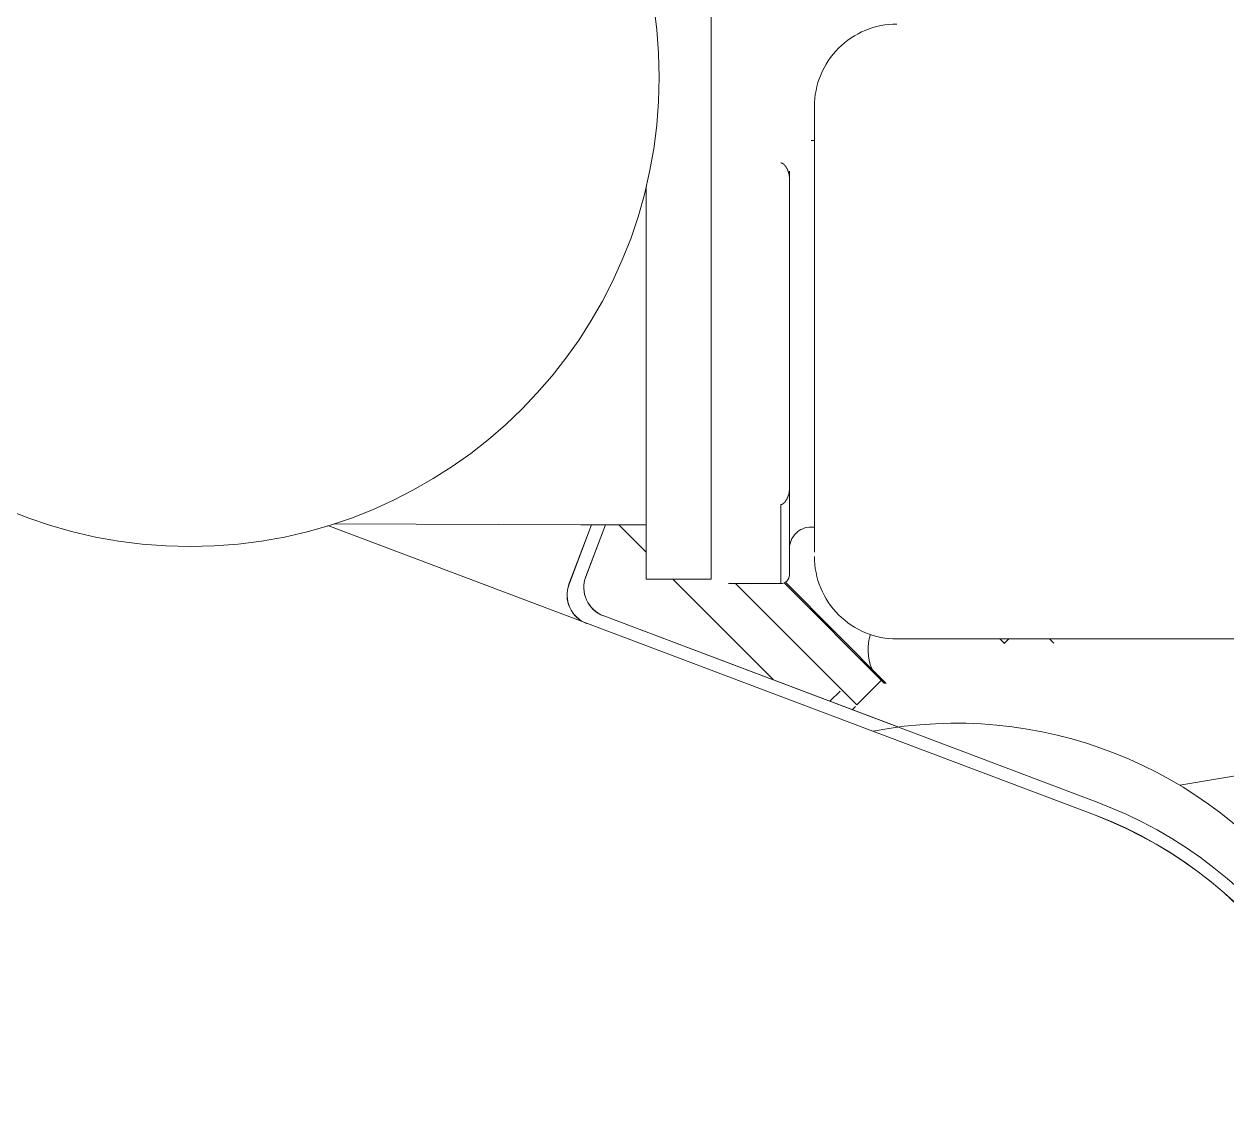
# Model space of a CAD drawing. Header units: millimetres. Extents: x 5194 to 16594, y 329 to 7592.
# Drawn here: x 11238.8 to 11515.8, y 3359.6 to 3610.5 of the extents above; entities that cross this region are included whole.
import ezdxf

# ---------------------------------------------------------------- set-up
doc = ezdxf.new("R2010")
doc.units = ezdxf.units.MM
doc.header["$MEASUREMENT"] = 0
doc.layers.add('PDF_Geometry', color=7, linetype='Continuous', true_color=0x231f20)

msp = doc.modelspace()

# ---------------------------------------------------------------- linework, layer by layer
at = {"layer": 'PDF_Geometry', "color": 0, "lineweight": 9}
for p, q in [((11397.04, 3482.68), (11397.04, 3714.67)), ((11420.81, 3591.44), (11420.81, 3488.91)), ((11420.06, 3583.68), (11420.8, 3583.68)), ((11413.07, 3578.48), (11413.05, 3578.48)), ((11413.12, 3578.48), (11413.07, 3578.48)), ((11413.16, 3578.48), (11413.12, 3578.48)), ((11413.19, 3578.48), (11413.16, 3578.48)), ((11413.21, 3578.48), (11413.19, 3578.48)), ((11413.23, 3578.48), (11413.21, 3578.48)), ((11413.23, 3578.45), (11413.23, 3578.48)), ((11413.25, 3578.45), (11413.23, 3578.45)), ((11413.28, 3578.45), (11413.25, 3578.45)), ((11413.3, 3578.45), (11413.28, 3578.45)), ((11413.3, 3578.43), (11413.3, 3578.45)), ((11413.34, 3578.43), (11413.3, 3578.43)), ((11413.34, 3578.41), (11413.34, 3578.43)), ((11413.37, 3578.41), (11413.34, 3578.41)), ((11413.39, 3578.41), (11413.37, 3578.41)), ((11413.41, 3578.41), (11413.39, 3578.41)), ((11413.43, 3578.41), (11413.41, 3578.41)), ((11413.43, 3578.39), (11413.43, 3578.41)), ((11413.46, 3578.39), (11413.43, 3578.39)), ((11413.46, 3578.36), (11413.46, 3578.39)), ((11413.48, 3578.36), (11413.46, 3578.36)), ((11413.48, 3578.34), (11413.48, 3578.36)), ((11413.52, 3578.34), (11413.48, 3578.34)), ((11413.55, 3578.34), (11413.52, 3578.34)), ((11413.57, 3578.32), (11413.55, 3578.34)), ((11413.57, 3578.3), (11413.57, 3578.32)), ((11413.59, 3578.3), (11413.57, 3578.3)), ((11413.61, 3578.3), (11413.59, 3578.3)), ((11413.61, 3578.27), (11413.61, 3578.3)), ((11413.64, 3578.27), (11413.61, 3578.27)), ((11413.64, 3578.25), (11413.64, 3578.27)), ((11413.68, 3578.25), (11413.64, 3578.25)), ((11413.68, 3578.23), (11413.68, 3578.25)), ((11413.68, 3578.21), (11413.68, 3578.23)), ((11413.7, 3578.21), (11413.68, 3578.21)), ((11413.73, 3578.21), (11413.7, 3578.21)), ((11413.73, 3578.18), (11413.73, 3578.21)), ((11413.75, 3578.18), (11413.73, 3578.18)), ((11413.75, 3578.16), (11413.75, 3578.18)), ((11413.77, 3578.16), (11413.75, 3578.16)), ((11413.79, 3578.14), (11413.77, 3578.16)), ((11413.79, 3578.12), (11413.79, 3578.14)), ((11413.82, 3578.12), (11413.79, 3578.12)), ((11413.82, 3578.09), (11413.82, 3578.12)), ((11413.86, 3578.09), (11413.82, 3578.09)), ((11413.86, 3578.07), (11413.86, 3578.09)), ((11413.88, 3578.07), (11413.86, 3578.07)), ((11413.88, 3578.05), (11413.88, 3578.07)), ((11413.88, 3578.03), (11413.88, 3578.05)), ((11413.91, 3578.03), (11413.88, 3578.03)), ((11413.91, 3578), (11413.91, 3578.03)), ((11413.93, 3578), (11413.91, 3578)), ((11413.93, 3577.98), (11413.93, 3578)), ((11413.95, 3577.98), (11413.93, 3577.98)), ((11413.95, 3577.96), (11413.95, 3577.98)), ((11413.97, 3577.96), (11413.95, 3577.96)), ((11413.97, 3577.94), (11413.97, 3577.96)), ((11414, 3577.94), (11413.97, 3577.94)), ((11414, 3577.91), (11414, 3577.94)), ((11414, 3577.89), (11414, 3577.91)), ((11414.04, 3577.89), (11414, 3577.89)), ((11414.04, 3577.87), (11414.04, 3577.89)), ((11414.04, 3577.85), (11414.04, 3577.87)), ((11414.06, 3577.85), (11414.04, 3577.85)), ((11414.09, 3577.85), (11414.06, 3577.85)), ((11414.09, 3577.82), (11414.09, 3577.85)), ((11414.09, 3577.8), (11414.09, 3577.82)), ((11414.11, 3577.8), (11414.09, 3577.8)), ((11414.11, 3577.78), (11414.11, 3577.8)), ((11414.13, 3577.78), (11414.11, 3577.78)), ((11414.13, 3577.76), (11414.13, 3577.78)), ((11414.13, 3577.73), (11414.13, 3577.76)), ((11414.15, 3577.73), (11414.13, 3577.73)), ((11414.15, 3577.71), (11414.15, 3577.73)), ((11414.18, 3577.71), (11414.15, 3577.71)), ((11414.18, 3577.69), (11414.18, 3577.71)), ((11414.18, 3577.67), (11414.18, 3577.69)), ((11414.22, 3577.67), (11414.18, 3577.67)), ((11414.22, 3577.65), (11414.22, 3577.67)), ((11414.22, 3577.62), (11414.22, 3577.65)), ((11414.22, 3577.6), (11414.22, 3577.62)), ((11414.27, 3577.6), (11414.22, 3577.6)), ((11414.27, 3577.58), (11414.27, 3577.6)), ((11414.27, 3577.56), (11414.27, 3577.58)), ((11414.27, 3577.53), (11414.27, 3577.56)), ((11414.29, 3577.53), (11414.27, 3577.53)), ((11414.31, 3577.53), (11414.29, 3577.53)), ((11414.31, 3577.51), (11414.31, 3577.53)), ((11414.31, 3577.49), (11414.31, 3577.51)), ((11414.31, 3577.47), (11414.31, 3577.49)), ((11414.33, 3577.47), (11414.31, 3577.47)), ((11414.33, 3577.44), (11414.33, 3577.47)), ((11414.36, 3577.44), (11414.33, 3577.44)), ((11414.36, 3577.42), (11414.36, 3577.44)), ((11414.36, 3577.4), (11414.36, 3577.42)), ((11414.36, 3577.38), (11414.36, 3577.4)), ((11414.4, 3577.38), (11414.36, 3577.38)), ((11414.4, 3577.35), (11414.4, 3577.38)), ((11414.4, 3577.33), (11414.4, 3577.35)), ((11414.4, 3577.31), (11414.4, 3577.33)), ((11414.45, 3577.31), (11414.4, 3577.31)), ((11414.45, 3577.29), (11414.45, 3577.31)), ((11414.45, 3577.26), (11414.45, 3577.29)), ((11414.45, 3577.24), (11414.45, 3577.26)), ((11414.47, 3577.24), (11414.45, 3577.24)), ((11414.47, 3577.22), (11414.47, 3577.24)), ((11414.49, 3577.22), (11414.47, 3577.22)), ((11414.49, 3577.2), (11414.49, 3577.22)), ((11414.49, 3577.17), (11414.49, 3577.2)), ((11414.49, 3577.15), (11414.49, 3577.17)), ((11414.51, 3577.15), (11414.49, 3577.15)), ((11414.51, 3577.13), (11414.51, 3577.15)), ((11414.54, 3577.11), (11414.51, 3577.13)), ((11414.54, 3577.08), (11414.54, 3577.11)), ((11414.54, 3577.06), (11414.54, 3577.08)), ((11414.56, 3577.06), (11414.54, 3577.06)), ((11414.56, 3577.04), (11414.56, 3577.06)), ((11414.56, 3577.02), (11414.56, 3577.04)), ((11414.58, 3577.02), (11414.56, 3577.02)), ((11414.58, 3576.99), (11414.58, 3577.02)), ((11414.58, 3576.97), (11414.58, 3576.99)), ((11414.58, 3576.95), (11414.58, 3576.97)), ((11414.6, 3576.95), (11414.58, 3576.95)), ((11414.6, 3576.93), (11414.6, 3576.95)), ((11414.6, 3576.9), (11414.6, 3576.93)), ((11414.6, 3576.88), (11414.6, 3576.9)), ((11414.63, 3576.88), (11414.6, 3576.88)), ((11414.63, 3576.86), (11414.63, 3576.88)), ((11414.65, 3576.86), (11414.63, 3576.86)), ((11414.65, 3576.84), (11414.65, 3576.86)), ((11414.65, 3576.81), (11414.65, 3576.84)), ((11414.65, 3576.79), (11414.65, 3576.81)), ((11414.67, 3576.79), (11414.65, 3576.79)), ((11414.67, 3576.77), (11414.67, 3576.79)), ((11414.67, 3576.75), (11414.67, 3576.77)), ((11414.69, 3576.75), (11414.67, 3576.75)), ((11414.69, 3576.72), (11414.69, 3576.75)), ((11414.69, 3576.7), (11414.69, 3576.72)), ((11414.69, 3576.68), (11414.69, 3576.7)), ((11414.69, 3576.66), (11414.69, 3576.68)), ((11414.72, 3576.66), (11414.69, 3576.66)), ((11414.72, 3576.63), (11414.72, 3576.66)), ((11414.72, 3576.61), (11414.72, 3576.63)), ((11414.74, 3576.61), (11414.72, 3576.61)), ((11414.74, 3576.59), (11414.74, 3576.61)), ((11414.74, 3576.57), (11414.74, 3576.59)), ((11414.74, 3576.54), (11414.74, 3576.57)), ((11414.74, 3576.52), (11414.74, 3576.54)), ((11414.78, 3576.52), (11414.74, 3576.52)), ((11414.78, 3576.5), (11414.78, 3576.52)), ((11414.78, 3576.48), (11414.78, 3576.5)), ((11414.78, 3576.45), (11414.78, 3576.48)), ((11414.78, 3576.43), (11414.78, 3576.45)), ((11414.81, 3576.43), (11414.78, 3576.43)), ((11414.81, 3576.41), (11414.81, 3576.43)), ((11414.81, 3576.39), (11414.81, 3576.41)), ((11414.83, 3576.39), (11414.81, 3576.39)), ((11414.83, 3576.36), (11414.83, 3576.39)), ((11414.83, 3576.34), (11414.83, 3576.36)), ((11414.83, 3576.32), (11414.83, 3576.34)), ((11414.83, 3576.3), (11414.83, 3576.32)), ((11414.85, 3576.3), (11414.83, 3576.3)), ((11414.85, 3576.27), (11414.85, 3576.3)), ((11414.85, 3576.25), (11414.85, 3576.27)), ((11414.87, 3576.23), (11414.85, 3576.25)), ((11414.87, 3576.21), (11414.87, 3576.23)), ((11414.87, 3576.18), (11414.87, 3576.21)), ((11414.87, 3576.16), (11414.87, 3576.18)), ((11414.87, 3576.14), (11414.87, 3576.16)), ((11414.87, 3576.12), (11414.87, 3576.14)), ((11414.9, 3576.12), (11414.87, 3576.12)), ((11414.9, 3576.09), (11414.9, 3576.12)), ((11414.9, 3576.07), (11414.9, 3576.09)), ((11414.92, 3576.07), (11414.9, 3576.07)), ((11414.92, 3576.05), (11414.92, 3576.07)), ((11414.92, 3576.03), (11414.92, 3576.05)), ((11414.92, 3576), (11414.92, 3576.03)), ((11414.92, 3575.98), (11414.92, 3576)), ((11414.92, 3575.96), (11414.92, 3575.98)), ((11414.92, 3575.94), (11414.92, 3575.96)), ((11414.96, 3575.94), (11414.92, 3575.94)), ((11414.96, 3575.91), (11414.96, 3575.94)), ((11414.96, 3575.89), (11414.96, 3575.91)), ((11414.96, 3575.87), (11414.96, 3575.89)), ((11414.96, 3575.85), (11414.96, 3575.87)), ((11414.96, 3575.82), (11414.96, 3575.85)), ((11414.96, 3575.8), (11414.96, 3575.82)), ((11414.99, 3575.8), (11414.96, 3575.8)), ((11414.99, 3575.78), (11414.99, 3575.8)), ((11414.99, 3575.76), (11414.99, 3575.78)), ((11414.99, 3575.73), (11414.99, 3575.76)), ((11414.99, 3575.71), (11414.99, 3575.73)), ((11414.99, 3575.69), (11414.99, 3575.71)), ((11415.01, 3575.69), (11414.99, 3575.69)), ((11415.01, 3575.67), (11415.01, 3575.69)), ((11415.05, 3576.54), (11415.05, 3576.57)), ((11382.07, 3571.68), (11382.07, 3572.9)), ((11382.07, 3572.9), (11382.07, 3482.67)), ((11415.01, 3575.51), (11415.01, 3575.53)), ((11415.03, 3575.51), (11415.01, 3575.51)), ((11415.03, 3575.49), (11415.03, 3575.51)), ((11415.03, 3575.46), (11415.03, 3575.49)), ((11415.03, 3575.44), (11415.03, 3575.46)), ((11415.03, 3575.42), (11415.03, 3575.44)), ((11415.03, 3575.4), (11415.03, 3575.42)), ((11415.03, 3575.37), (11415.03, 3575.4)), ((11415.05, 3575.37), (11415.03, 3575.37)), ((11415.05, 3575.35), (11415.05, 3575.37)), ((11415.05, 3575.33), (11415.05, 3575.35)), ((11415.08, 3575.33), (11415.05, 3575.33)), ((11415.05, 3575.01), (11415.05, 3575.04)), ((11415.05, 3503.32), (11415.05, 3575.01)), ((11415.08, 3575.31), (11415.08, 3575.33)), ((11415.08, 3575.01), (11415.08, 3575.04)), ((11415.08, 3574.99), (11415.08, 3575.02)), ((11415.08, 3574.54), (11415.08, 3574.57)), ((11415.1, 3574.54), (11415.08, 3574.54)), ((11415.08, 3573.04), (11415.08, 3573.06)), ((11415.08, 3573.06), (11415.1, 3573.06)), ((11415.1, 3574.52), (11415.1, 3574.54)), ((11415.1, 3573.06), (11415.1, 3573.08)), ((11415.05, 3572.41), (11415.05, 3572.43)), ((11415.05, 3572.43), (11415.08, 3572.43)), ((11415.05, 3571.62), (11415.05, 3571.64)), ((11415.08, 3572.43), (11415.08, 3572.45)), ((11415.05, 3506.75), (11415.05, 3506.72)), ((11415.05, 3505.94), (11415.05, 3505.91)), ((11415.05, 3505.91), (11415.08, 3505.91)), ((11415.08, 3505.91), (11415.08, 3505.89)), ((11415.08, 3505.33), (11415.08, 3505.31)), ((11415.08, 3505.31), (11415.1, 3505.31)), ((11415.1, 3503.81), (11415.08, 3503.78)), ((11415.08, 3503.78), (11415.08, 3503.76)), ((11415.08, 3503.76), (11415.08, 3503.74)), ((11415.08, 3503.74), (11415.08, 3503.72)), ((11415.08, 3503.72), (11415.08, 3503.69)), ((11415.08, 3503.69), (11415.08, 3503.67)), ((11415.08, 3503.67), (11415.08, 3503.65)), ((11415.1, 3505.31), (11415.1, 3505.28)), ((11415.1, 3504.59), (11415.1, 3504.56)), ((11415.1, 3504.57), (11415.1, 3504.55)), ((11415.1, 3504.55), (11415.1, 3504.53)), ((11415.1, 3503.99), (11415.1, 3503.96)), ((11415.1, 3503.96), (11415.1, 3503.94)), ((11415.1, 3503.94), (11415.1, 3503.92)), ((11415.1, 3503.92), (11415.1, 3503.9)), ((11415.1, 3503.9), (11415.1, 3503.87)), ((11415.1, 3503.87), (11415.1, 3503.85)), ((11415.1, 3503.85), (11415.1, 3503.83)), ((11415.1, 3503.83), (11415.1, 3503.81)), ((11414.27, 3500.78), (11414.27, 3500.8)), ((11414.27, 3500.8), (11414.29, 3500.8)), ((11414.27, 3500.76), (11414.27, 3500.78)), ((11414.29, 3500.8), (11414.29, 3500.83)), ((11414.29, 3500.83), (11414.32, 3500.83)), ((11414.32, 3500.85), (11414.32, 3500.87)), ((11414.32, 3500.87), (11414.34, 3500.87)), ((11414.32, 3500.83), (11414.32, 3500.85)), ((11414.34, 3500.89), (11414.36, 3500.92)), ((11414.34, 3500.87), (11414.34, 3500.89)), ((11414.36, 3500.94), (11414.36, 3500.96)), ((11414.36, 3500.96), (11414.41, 3500.96)), ((11414.36, 3500.92), (11414.36, 3500.94)), ((11414.41, 3501.03), (11414.41, 3501.05)), ((11414.41, 3501.05), (11414.45, 3501.05)), ((11414.41, 3501.01), (11414.41, 3501.03)), ((11414.41, 3500.98), (11414.41, 3501.01)), ((11414.41, 3500.96), (11414.41, 3500.98)), ((11414.45, 3501.07), (11414.45, 3501.1)), ((11414.45, 3501.1), (11414.47, 3501.1)), ((11414.45, 3501.05), (11414.45, 3501.07)), ((11414.47, 3501.19), (11414.47, 3501.21)), ((11414.47, 3501.21), (11414.5, 3501.21)), ((11414.47, 3501.16), (11414.47, 3501.19)), ((11414.47, 3501.14), (11414.47, 3501.16)), ((11414.47, 3501.12), (11414.47, 3501.14)), ((11414.47, 3501.1), (11414.47, 3501.12)), ((11414.5, 3501.21), (11414.5, 3501.23)), ((11414.5, 3501.23), (11414.52, 3501.23)), ((11414.52, 3501.28), (11414.52, 3501.3)), ((11414.52, 3501.3), (11414.54, 3501.3)), ((11414.52, 3501.25), (11414.52, 3501.28)), ((11414.52, 3501.23), (11414.52, 3501.25)), ((11414.54, 3501.3), (11414.54, 3501.32)), ((11414.54, 3501.32), (11414.56, 3501.32)), ((11414.56, 3501.37), (11414.56, 3501.39)), ((11414.56, 3501.39), (11414.61, 3501.39)), ((11414.56, 3501.34), (11414.56, 3501.37)), ((11414.56, 3501.32), (11414.56, 3501.34)), ((11414.61, 3501.46), (11414.61, 3501.48)), ((11414.61, 3501.48), (11414.63, 3501.48)), ((11414.61, 3501.43), (11414.61, 3501.46)), ((11414.61, 3501.41), (11414.61, 3501.43)), ((11414.61, 3501.39), (11414.61, 3501.41)), ((11414.63, 3501.48), (11414.63, 3501.5)), ((11414.63, 3501.5), (11414.65, 3501.5)), ((11414.65, 3501.57), (11414.65, 3501.59)), ((11414.65, 3501.59), (11414.68, 3501.59)), ((11414.65, 3501.55), (11414.65, 3501.57)), ((11414.65, 3501.52), (11414.65, 3501.55)), ((11414.65, 3501.5), (11414.65, 3501.52)), ((11414.68, 3501.59), (11414.68, 3501.61)), ((11414.68, 3501.61), (11414.7, 3501.61)), ((11414.7, 3501.68), (11414.7, 3501.7)), ((11414.7, 3501.7), (11414.72, 3501.7)), ((11414.7, 3501.66), (11414.7, 3501.68)), ((11414.7, 3501.64), (11414.7, 3501.66)), ((11414.7, 3501.61), (11414.7, 3501.64)), ((11414.72, 3501.73), (11414.72, 3501.75)), ((11414.72, 3501.75), (11414.74, 3501.75)), ((11414.72, 3501.7), (11414.72, 3501.73)), ((11414.74, 3501.79), (11414.74, 3501.82)), ((11414.74, 3501.82), (11414.79, 3501.82)), ((11414.74, 3501.77), (11414.74, 3501.79)), ((11414.74, 3501.75), (11414.74, 3501.77)), ((11414.79, 3501.88), (11414.79, 3501.91)), ((11414.79, 3501.91), (11414.81, 3501.91)), ((11414.79, 3501.86), (11414.79, 3501.88)), ((11414.79, 3501.84), (11414.79, 3501.86)), ((11414.79, 3501.82), (11414.79, 3501.84)), ((11414.81, 3501.95), (11414.81, 3501.97)), ((11414.81, 3501.97), (11414.83, 3501.97)), ((11414.81, 3501.93), (11414.81, 3501.95)), ((11414.81, 3501.91), (11414.81, 3501.93)), ((11414.83, 3502.04), (11414.83, 3502.06)), ((11414.83, 3502.06), (11414.86, 3502.06)), ((11414.83, 3502.02), (11414.83, 3502.04)), ((11414.83, 3502), (11414.83, 3502.02)), ((11414.83, 3501.97), (11414.83, 3502)), ((11414.86, 3502.11), (11414.86, 3502.13)), ((11414.86, 3502.13), (11414.88, 3502.13)), ((11414.86, 3502.09), (11414.86, 3502.11)), ((11414.86, 3502.06), (11414.86, 3502.09)), ((11414.88, 3502.2), (11414.88, 3502.22)), ((11414.88, 3502.22), (11414.9, 3502.22)), ((11414.88, 3502.18), (11414.88, 3502.2)), ((11414.88, 3502.15), (11414.88, 3502.18)), ((11414.88, 3502.13), (11414.88, 3502.15)), ((11414.9, 3502.27), (11414.9, 3502.29)), ((11414.9, 3502.29), (11414.92, 3502.29)), ((11414.9, 3502.24), (11414.9, 3502.27)), ((11414.9, 3502.22), (11414.9, 3502.24)), ((11414.92, 3502.4), (11414.97, 3502.42)), ((11414.92, 3502.38), (11414.92, 3502.4)), ((11414.92, 3502.36), (11414.92, 3502.38)), ((11414.92, 3502.33), (11414.92, 3502.36)), ((11414.92, 3502.31), (11414.92, 3502.33)), ((11414.92, 3502.29), (11414.92, 3502.31)), ((11414.97, 3502.56), (11414.99, 3502.58)), ((11414.97, 3502.54), (11414.97, 3502.56)), ((11414.97, 3502.51), (11414.97, 3502.54)), ((11414.97, 3502.49), (11414.97, 3502.51)), ((11414.97, 3502.47), (11414.97, 3502.49)), ((11414.97, 3502.45), (11414.97, 3502.47)), ((11414.97, 3502.42), (11414.97, 3502.45)), ((11414.99, 3502.63), (11414.99, 3502.65)), ((11414.99, 3502.65), (11415.01, 3502.65)), ((11414.99, 3502.6), (11414.99, 3502.63)), ((11414.99, 3502.58), (11414.99, 3502.6)), ((11415.01, 3502.81), (11415.01, 3502.83)), ((11415.01, 3502.83), (11415.03, 3502.83)), ((11415.01, 3502.65), (11415.01, 3502.67)), ((11415.03, 3502.99), (11415.06, 3503.01)), ((11415.03, 3502.96), (11415.03, 3502.99)), ((11415.03, 3502.94), (11415.03, 3502.96)), ((11415.03, 3502.92), (11415.03, 3502.94)), ((11415.03, 3502.9), (11415.03, 3502.92)), ((11415.03, 3502.87), (11415.03, 3502.9)), ((11415.03, 3502.85), (11415.03, 3502.87)), ((11415.03, 3502.83), (11415.03, 3502.85)), ((11415.05, 3502.61), (11415.05, 3502.59)), ((11415.05, 3502.59), (11415.05, 3502.56)), ((11415.05, 3502.56), (11415.05, 3502.54)), ((11415.05, 3501.85), (11415.05, 3501.82)), ((11415.05, 3501.82), (11415.05, 3501.8)), ((11415.05, 3483.67), (11415.05, 3501.79)), ((11415.06, 3503.3), (11415.06, 3503.32)), ((11415.06, 3503.28), (11415.06, 3503.3)), ((11415.06, 3503.08), (11415.06, 3503.1)), ((11415.06, 3503.05), (11415.06, 3503.08)), ((11415.06, 3503.03), (11415.06, 3503.05)), ((11415.06, 3503.01), (11415.06, 3503.03)), ((11415.08, 3503.42), (11415.08, 3503.4)), ((11415.08, 3503.4), (11415.08, 3503.38)), ((11415.08, 3503.38), (11415.08, 3503.36)), ((11413.06, 3481.69), (11413.06, 3499.88)), ((11413.06, 3499.88), (11413.08, 3499.88)), ((11413.08, 3499.88), (11413.12, 3499.88)), ((11413.12, 3499.88), (11413.17, 3499.88)), ((11413.17, 3499.88), (11413.19, 3499.88)), ((11413.19, 3499.88), (11413.21, 3499.88)), ((11413.21, 3499.88), (11413.24, 3499.88)), ((11413.24, 3499.88), (11413.26, 3499.88)), ((11413.26, 3499.88), (11413.28, 3499.9)), ((11413.28, 3499.9), (11413.3, 3499.9)), ((11413.3, 3499.9), (11413.35, 3499.9)), ((11413.35, 3499.9), (11413.35, 3499.93)), ((11413.35, 3499.93), (11413.37, 3499.93)), ((11413.37, 3499.93), (11413.39, 3499.93)), ((11413.39, 3499.93), (11413.39, 3499.95)), ((11413.39, 3499.95), (11413.42, 3499.95)), ((11413.42, 3499.95), (11413.44, 3499.95)), ((11413.44, 3499.95), (11413.44, 3499.97)), ((11413.44, 3499.97), (11413.46, 3499.97)), ((11413.46, 3499.97), (11413.48, 3499.97)), ((11413.48, 3499.97), (11413.48, 3499.99)), ((11413.48, 3499.99), (11413.53, 3499.99)), ((11413.53, 3499.99), (11413.53, 3500.02)), ((11413.53, 3500.02), (11413.55, 3500.02)), ((11413.55, 3500.02), (11413.55, 3500.04)), ((11413.55, 3500.04), (11413.57, 3500.04)), ((11413.57, 3500.04), (11413.57, 3500.06)), ((11413.57, 3500.06), (11413.6, 3500.06)), ((11413.6, 3500.06), (11413.62, 3500.06)), ((11413.62, 3500.06), (11413.62, 3500.08)), ((11413.62, 3500.08), (11413.64, 3500.08)), ((11413.64, 3500.08), (11413.64, 3500.11)), ((11413.64, 3500.11), (11413.69, 3500.11)), ((11413.69, 3500.11), (11413.69, 3500.13)), ((11413.69, 3500.13), (11413.71, 3500.13)), ((11413.71, 3500.13), (11413.71, 3500.15)), ((11413.71, 3500.15), (11413.73, 3500.15)), ((11413.73, 3500.15), (11413.73, 3500.17)), ((11413.73, 3500.17), (11413.75, 3500.17)), ((11413.75, 3500.17), (11413.78, 3500.17)), ((11413.78, 3500.2), (11413.78, 3500.22)), ((11413.78, 3500.22), (11413.8, 3500.22)), ((11413.78, 3500.17), (11413.78, 3500.2)), ((11413.8, 3500.22), (11413.8, 3500.24)), ((11413.8, 3500.24), (11413.82, 3500.24)), ((11413.82, 3500.24), (11413.82, 3500.26)), ((11413.82, 3500.26), (11413.87, 3500.26)), ((11413.87, 3500.26), (11413.87, 3500.29)), ((11413.87, 3500.29), (11413.89, 3500.29)), ((11413.89, 3500.29), (11413.89, 3500.31)), ((11413.89, 3500.31), (11413.91, 3500.31)), ((11413.91, 3500.33), (11413.91, 3500.35)), ((11413.91, 3500.35), (11413.93, 3500.35)), ((11413.91, 3500.31), (11413.91, 3500.33)), ((11413.93, 3500.35), (11413.96, 3500.35)), ((11413.96, 3500.38), (11413.96, 3500.4)), ((11413.96, 3500.4), (11413.98, 3500.4)), ((11413.96, 3500.35), (11413.96, 3500.38)), ((11413.98, 3500.4), (11413.98, 3500.42)), ((11413.98, 3500.42), (11414, 3500.42)), ((11414, 3500.42), (11414, 3500.44)), ((11414, 3500.44), (11414.05, 3500.44)), ((11414.05, 3500.47), (11414.05, 3500.49)), ((11414.05, 3500.49), (11414.07, 3500.49)), ((11414.05, 3500.44), (11414.05, 3500.47)), ((11414.07, 3500.49), (11414.07, 3500.51)), ((11414.07, 3500.51), (11414.09, 3500.51)), ((11414.09, 3500.53), (11414.09, 3500.56)), ((11414.09, 3500.56), (11414.11, 3500.56)), ((11414.09, 3500.51), (11414.09, 3500.53)), ((11414.11, 3500.56), (11414.11, 3500.58)), ((11414.11, 3500.58), (11414.14, 3500.58)), ((11414.14, 3500.6), (11414.16, 3500.62)), ((11414.14, 3500.58), (11414.14, 3500.6)), ((11414.16, 3500.62), (11414.16, 3500.65)), ((11414.16, 3500.65), (11414.18, 3500.65)), ((11414.18, 3500.67), (11414.18, 3500.69)), ((11414.18, 3500.69), (11414.23, 3500.69)), ((11414.18, 3500.65), (11414.18, 3500.67)), ((11414.23, 3500.74), (11414.23, 3500.76)), ((11414.23, 3500.76), (11414.27, 3500.76)), ((11414.23, 3500.71), (11414.23, 3500.74)), ((11414.23, 3500.69), (11414.23, 3500.71)), ((11310.16, 3495.39), (11367.04, 3495.19)), ((11485.27, 3428.41), (11308.79, 3495.01)), ((11308.79, 3495.01), (11485.29, 3428.44)), ((11364.3, 3481.51), (11369.49, 3495.17)), ((11369.49, 3495.17), (11364.34, 3481.54)), ((11367.05, 3495.18), (11382.07, 3495.18)), ((11368.16, 3483.26), (11372.68, 3495.19)), ((11372.68, 3495.19), (11368.19, 3483.29)), ((11382.07, 3488.87), (11375.75, 3495.19)), ((11420.06, 3494.68), (11420.8, 3494.68)), ((11382.07, 3482.68), (11397.04, 3482.68)), ((11411.41, 3459.53), (11388.24, 3482.67)), ((11401.04, 3481.69), (11413.05, 3481.69)), ((11430.6, 3453.75), (11402.67, 3481.68)), ((11413.82, 3481.84), (11436.96, 3458.7)), ((11414.13, 3481.98), (11437.36, 3458.71)), ((11486.29, 3431.23), (11372.3, 3474.27)), ((11372.3, 3474.27), (11440.27, 3448.63)), ((11439.83, 3468.94), (11542.31, 3468.94)), ((11463.5, 3468.94), (11464.54, 3467.9)), ((11465.57, 3468.94), (11464.53, 3467.9)), ((11474.94, 3468.94), (11475.93, 3467.97)), ((11436.25, 3459.42), (11430.6, 3453.75)), ((11426.72, 3456.93), (11424.38, 3454.62)), ((11430.25, 3453.4), (11429.55, 3452.68)), ((11504.92, 3435.25), (11550.87, 3442.96)), ((11492.56, 3428.62), (11486.29, 3431.23))]:
    msp.add_line(p, q, dxfattribs=at)
for centre, major_axis, start_param, end_param in [((11277.05, 3598.19), (-76.37, 76.37), 3.926991, 10.210176), ((11277.05, 3598.19), (-76.37, 76.37), 3.926991, 10.210176), ((11439.8, 3591.46), (13.43, 13.43), 0.785447, 2.357212), ((11413.04, 3503.24), (1.44, 1.44), 5.34262, 5.541957), ((11420.05, 3489.68), (-3.54, 3.54), -0.788313, 0.783819), ((11439.8, 3487.93), (-13.43, 13.43), 0.785747, 2.357507), ((11370.89, 3479.04), (4.96, 4.96), 1.990672, 3.559082), ((11370.83, 3479.03), (4.94, 4.94), 1.993331, 3.567046), ((11374.72, 3480.79), (-4.95, 4.95), 0.425187, 1.993597), ((11374.74, 3480.79), (4.96, 4.96), 1.991409, 3.562456), ((11413.06, 3483.67), (-1.41, 1.41), 2.349387, 3.923668), ((11445.28, 3466.49), (-8.56, 8.56), 0.494173, 1.156581), ((11453.42, 3349.57), (70.69, 70.69), 4.99257, 7.260487), ((11451.01, 3337.66), (70.7, 70.7), 2.896041, 6.640125), ((11451.03, 3337.64), (-68.6, 68.6), 1.324807, 5.137054), ((11451.06, 3337.68), (68.59, 68.59), 2.895658, 6.707951)]:
    msp.add_ellipse(centre, major_axis=major_axis, ratio=1, start_param=start_param, end_param=end_param, dxfattribs=at)
for points in [[(11415.01, 3575.53), (11415.01, 3575.58), (11415.01, 3575.62), (11415.01, 3575.67)], [(11415.05, 3575.35), (11415.05, 3575.76), (11415.05, 3576.14), (11415.05, 3576.54)], [(11415.05, 3575.04), (11415.05, 3575.15), (11415.05, 3575.24), (11415.05, 3575.35)], [(11415.08, 3575.04), (11415.08, 3575.13), (11415.08, 3575.22), (11415.08, 3575.31)], [(11415.08, 3574.57), (11415.08, 3574.7), (11415.08, 3574.86), (11415.08, 3574.99)], [(11415.08, 3572.45), (11415.08, 3572.65), (11415.08, 3572.83), (11415.08, 3573.04)], [(11415.1, 3573.08), (11415.1, 3573.55), (11415.1, 3574.05), (11415.1, 3574.52)], [(11415.05, 3571.64), (11415.05, 3571.89), (11415.05, 3572.16), (11415.05, 3572.41)], [(11415.05, 3506.72), (11415.05, 3506.45), (11415.05, 3506.21), (11415.05, 3505.94)], [(11415.08, 3505.89), (11415.08, 3505.71), (11415.08, 3505.51), (11415.08, 3505.33)], [(11415.08, 3503.65), (11415.08, 3503.58), (11415.08, 3503.49), (11415.08, 3503.42)], [(11415.1, 3505.28), (11415.1, 3505.06), (11415.1, 3504.81), (11415.1, 3504.59)], [(11415.1, 3504.53), (11415.1, 3504.35), (11415.1, 3504.17), (11415.1, 3503.99)], [(11415.01, 3502.67), (11415.01, 3502.72), (11415.01, 3502.76), (11415.01, 3502.81)], [(11415.05, 3502.92), (11415.05, 3502.81), (11415.05, 3502.72), (11415.05, 3502.61)], [(11415.05, 3502.54), (11415.05, 3502.32), (11415.05, 3502.07), (11415.05, 3501.85)], [(11415.06, 3503.1), (11415.06, 3503.17), (11415.06, 3503.21), (11415.06, 3503.28)]]:
    msp.add_open_spline(points, degree=3, dxfattribs=at)

doc.saveas('drawing.dxf')
